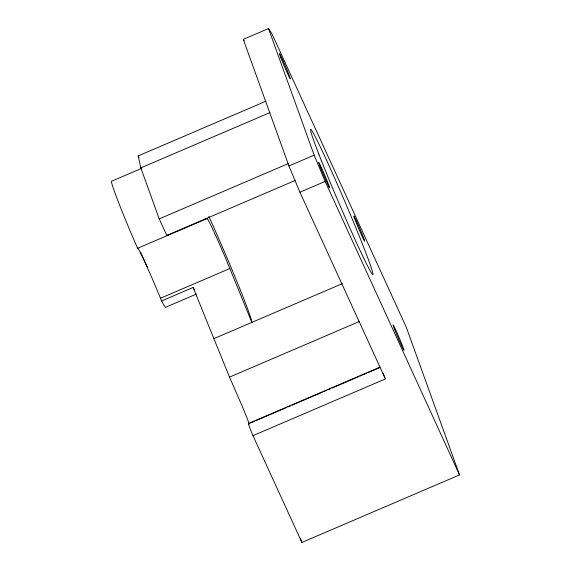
<?xml version="1.0" encoding="UTF-8"?>
<svg xmlns="http://www.w3.org/2000/svg" width="571" height="571" viewBox="0 0 571 571"><rect width="100%" height="100%" fill="white"/><g stroke="black" fill="none" stroke-linecap="round" stroke-linejoin="round"><path stroke-width="0.86" d="M252.967 435.644L385.396 378.923L299.925 192.227L288.926 165.954L243.289 39.356L268.513 28.55L271.91 33.725L406.288 327.219L459.527 474.922L301.873 542.45L252.967 435.644A16.402 0.628 66.8 0 1 248.685 423.761A20.599 0.785 66.8 0 0 239.099 399.065L229.513 377.117L193.134 287.47L161.6 300.974L160.48 298.24A37.757 1.435 66.8 0 0 137.625 248.314L130.588 232.069A68.656 2.612 66.8 0 1 111.473 181.292L141.394 168.474M169.037 234.838L166.796 235.452L159.216 218.893L140.83 167.895L138.175 155.919L265.872 101.224M140.83 167.895L269.99 112.573M159.216 218.893L288.369 163.57M288.926 165.954L314.15 155.155L268.513 28.55M166.796 235.452L295.143 180.472M137.504 248.342L206.988 218.6A37.757 1.435 66.8 0 1 229.849 268.527L251.854 322.394L251.276 319.532A76.207 2.905 66.8 0 0 208.836 216.388M299.925 192.227L325.149 181.428L459.527 474.922M160.48 298.24L229.849 268.527M196.438 294.072L165.711 307.234A68.656 2.612 66.8 0 1 164.527 306.192L161.6 300.974M214.018 338.596L342.372 283.623M229.513 377.117L359.494 321.444M248.406 423.511L380.015 367.139M248.685 423.761L250.326 423.061M251.961 422.362L254.409 421.312M256.044 420.613L286.292 407.658M287.927 406.959L290.382 405.902M292.017 405.203L322.258 392.248M323.893 391.549L326.348 390.5M327.982 389.8L330.431 388.751M332.072 388.052L358.231 376.846M359.866 376.146L362.314 375.09M363.948 374.39L366.404 373.341M368.038 372.642L379.479 367.738M204.632 219.243L206.988 218.6M243.289 39.356L244.26 40.834M138.175 155.919L139.096 157.318M193.134 287.47L194.383 289.704M314.15 155.155L325.149 181.428M300.36 538.253L301.873 542.45M147.496 267.342A34.324 1.306 66.8 0 1 144.934 261.846M144.62 261.161A34.324 1.306 66.8 0 1 141.615 254.466M141.265 253.688A34.324 1.306 66.8 0 1 140.566 252.096M385.396 378.923A16.402 0.628 66.8 0 1 383.177 373.484M280.903 57.864A13.733 0.521 66.8 0 0 290.068 78.555A13.733 0.521 66.8 0 0 283.673 62.089A13.733 0.521 66.8 0 0 280.903 57.864M320.195 166.882A13.733 0.521 66.8 0 0 329.36 187.573A13.733 0.521 66.8 0 0 322.972 171.107A13.733 0.521 66.8 0 0 320.195 166.882M355.29 220.335A13.733 0.521 66.8 0 0 364.455 241.026A13.733 0.521 66.8 0 0 358.06 224.56A13.733 0.521 66.8 0 0 355.29 220.335M394.582 329.353A13.733 0.521 66.8 0 0 403.747 350.044A13.733 0.521 66.8 0 0 397.359 333.578A13.733 0.521 66.8 0 0 394.582 329.353M318.839 154.163A78.948 3.005 66.8 0 0 371.543 273.131A78.948 3.005 66.8 0 0 334.784 178.445A78.948 3.005 66.8 0 0 318.839 154.163"/></g></svg>
